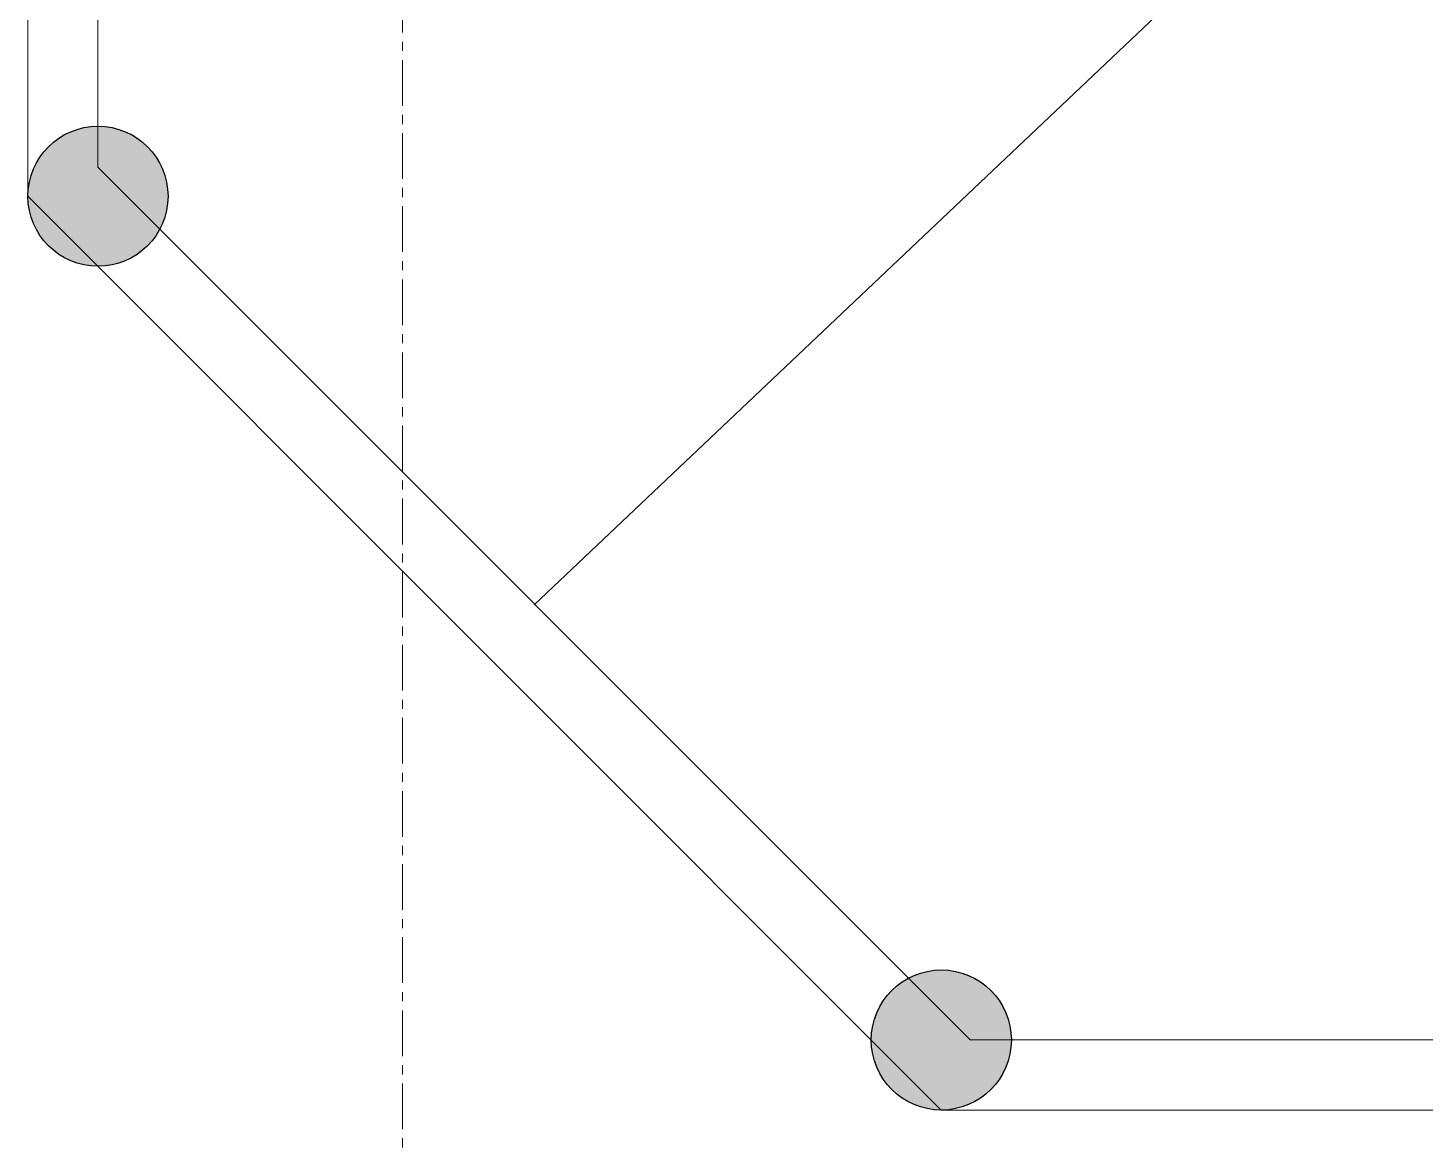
# Model space of a CAD drawing. Header units: inches. Extents: x 719368 to 6315912, y -2624014 to 446967.
# Drawn here: x 5490522 to 5492817, y -1993039 to -1991206 of the extents above; entities that cross this region are included whole.
import ezdxf
from ezdxf.lldxf.tags import DXFTag

# ---------------------------------------------------------------- set-up
doc = ezdxf.new("R2010")
doc.units = ezdxf.units.IN
doc.header["$LTSCALE"] = 20
doc.header["$MEASUREMENT"] = 0
doc.linetypes.add('CENTER', pattern=[2, 1.25, -0.25, 0.25, -0.25])
for name, color, linetype, lineweight in [('COLUMN', 2, 'Continuous', 25), ('DIM', 7, 'Continuous', 13), ('GRID', 202, 'CENTER', 5), ('hatch', 6, 'Continuous', 0)]:
    doc.layers.add(name, color=color, linetype=linetype, lineweight=lineweight)
tags = doc.linetypes.add('DASHED', pattern=[0.75, 0.5, -0.25]).pattern_tags.tags
tags[6:7] = [DXFTag(74, 4), DXFTag(75, 0), DXFTag(340, '0'), DXFTag(46, 1.0), DXFTag(50, 0.0), DXFTag(44, 0.0), DXFTag(45, 0.0)]
tags[4:5] = [DXFTag(74, 4), DXFTag(75, 0), DXFTag(340, '0'), DXFTag(46, 1.0), DXFTag(50, 0.0), DXFTag(44, 0.0), DXFTag(45, 0.0)]

msp = doc.modelspace()

# ---------------------------------------------------------------- hatches: boundary and pattern name
at = {"layer": 'hatch'}
h = msp.add_hatch(color=7, dxfattribs=at)
h.dxf.hatch_style = 1
edge = h.paths.add_edge_path()
edge.add_arc((5490637.4503, -1991481.7863), 115, 0, 360)
h = msp.add_hatch(color=7, dxfattribs=at)
h.dxf.hatch_style = 1
edge = h.paths.add_edge_path()
edge.add_arc((5492022.4503, -1992866.7863), 115, 0, 360)

# ---------------------------------------------------------------- linework, layer by layer
at = {"layer": 'COLUMN'}
for centre in [(5490637.4503, -1991481.7863), (5492022.4503, -1992866.7863)]:
    msp.add_circle(centre, 115, dxfattribs=at)
at = {"layer": 'DIM'}
for p, q in [((5490522.4502, -1985324.3462), (5490522.4502, -1991481.7863)), ((5490637.4502, -1985371.9807), (5490637.4502, -1991434.1518)), ((5490637.4502, -1991434.1518), (5492070.0848, -1992866.7863)), ((5490522.4502, -1991481.7863), (5492022.4502, -1992981.7863)), ((5492070.0848, -1992866.7863), (5498434.8157, -1992866.7863)), ((5492022.4502, -1992981.7863), (5498482.4502, -1992981.7863))]:
    msp.add_line(p, q, dxfattribs=at)
at = {"layer": 'GRID', "color": 190, "ltscale": 3}
msp.add_line((5491137.4502, -2014013.1905), (5491137.4502, -1964879.5209), dxfattribs=at)
at = {"layer": 'hatch', "linetype": 'DASHED', "ltscale": 0.05}
msp.add_line((5491353.7675, -1992152.1964), (5499221.1329, -1984704.8311), dxfattribs=at)

doc.saveas('drawing.dxf')
